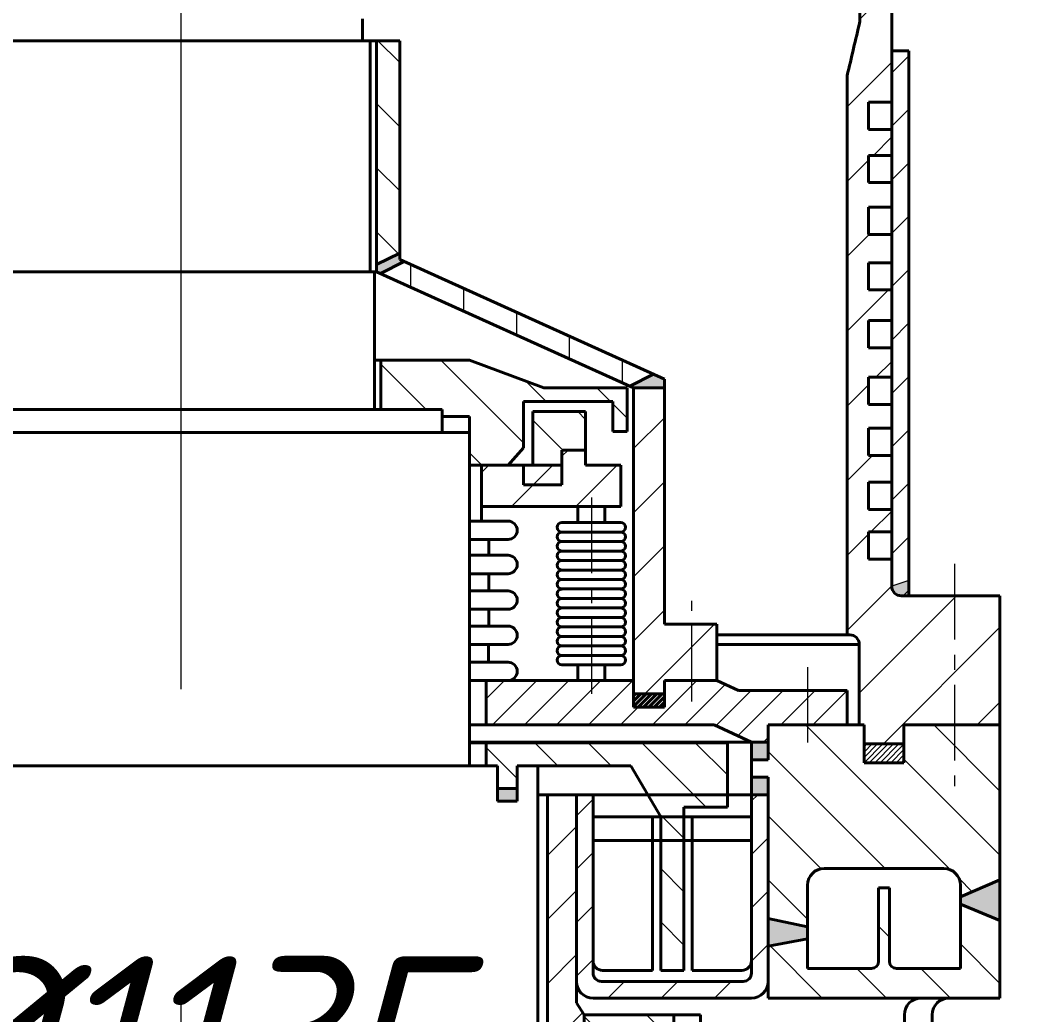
# Model space of a CAD drawing. Header units: millimetres. Extents: x 3913 to 6157, y -487 to 5915.
# Drawn here: x 5125.4 to 5551.7, y 4714.2 to 5132.1 of the extents above; entities that cross this region are included whole.
import ezdxf

# ---------------------------------------------------------------- set-up
doc = ezdxf.new("R2010")
doc.units = ezdxf.units.MM
doc.linetypes.add('осевая', pattern=[50.8, 31.75, -6.35, 6.35, -6.35])
doc.layers.get('0').update_dxf_attribs({"lineweight": 40})
doc.layers.add('Оси', color=7, linetype='осевая', lineweight=20)
doc.layers.add('штриховка', color=7, linetype='Continuous', lineweight=20)
doc.styles.add('ADRF1', font='isocpeur.ttf', dxfattribs={"oblique": 15})
doc.dimstyles.new('гост', dxfattribs={"dimtxt": 20, "dimasz": 30, "dimexe": 2, "dimexo": 0, "dimgap": 7, "dimtad": 1, "dimtoh": 1, "dimdec": 1, "dimtxsty": 'ADRF1', "dimcen": 2.5, "dimadec": 0, "dimazin": 0, "dimtfac": 1, "dimtdec": 1, "dimtmove": 0, "dimatfit": 3, "dimfxl": 1, "dimlwd": 20, "dimlwe": 20, "dimarcsym": 0})

# ---------------------------------------------------------------- blocks, each defined once
blk = doc.blocks.new('*D5')
at = {"layer": 'Defpoints', "color": 0, "transparency": 16777216}
for p in [(4626.5, 4661.77), (4626.5, 4550.68), (5759.57, 4550.68)]:
    blk.add_point(p, dxfattribs=at)
at = {"layer": 'Оси', "color": 0, "linetype": 'Continuous', "lineweight": 20, "transparency": 16777216}
for p, q in [((4626.5, 4550.68), (4626.5, 4663.77)), ((5759.57, 4550.68), (5759.57, 4663.77)), ((5639.57, 4661.77), (4746.5, 4661.77))]:
    blk.add_line(p, q, dxfattribs=at)
at = {"layer": 'Оси', "color": 0, "transparency": 16777216}
for points in [[(4746.5, 4681.77), (4746.5, 4641.77), (4626.5, 4661.77)], [(5639.57, 4681.77), (5639.57, 4641.77), (5759.57, 4661.77)]]:
    blk.add_solid(points, dxfattribs=at)
at = {"layer": 'Оси', "color": 0, "transparency": 16777216, "insert": (5193.03, 4703.77), "char_height": 20, "attachment_point": 5, "style": 'ADRF1'}
blk.add_mtext('{\\H3.5x;%%C1135}', dxfattribs=at)
blk = doc.blocks.new('*D8')
at = {"layer": 'Defpoints', "color": 0, "transparency": 16777216}
for p in [(5193.03, 5841.21), (5974.94, 5841.21), (5193.03, -208.96)]:
    blk.add_point(p, dxfattribs=at)
at = {"layer": 'Оси', "color": 0, "linetype": 'Continuous', "lineweight": 20, "transparency": 16777216}
for p, q in [((5193.03, 5841.21), (5976.94, 5841.21)), ((5974.94, -148.96), (5974.94, 5781.21)), ((5193.03, -208.96), (5976.94, -208.96))]:
    blk.add_line(p, q, dxfattribs=at)
at = {"layer": 'Оси', "color": 0, "transparency": 16777216}
for points in [[(5964.94, 5781.21), (5984.94, 5781.21), (5974.94, 5841.21)], [(5964.94, -148.96), (5984.94, -148.96), (5974.94, -208.96)]]:
    blk.add_solid(points, dxfattribs=at)
at = {"layer": 'Оси', "color": 0, "transparency": 16777216, "insert": (5932.94, 2816.12), "char_height": 20, "attachment_point": 5, "rotation": 90, "style": 'ADRF1'}
blk.add_mtext('{\\H3.5x;6050}', dxfattribs=at)

msp = doc.modelspace()

# ---------------------------------------------------------------- hatches: boundary and pattern name
h = msp.add_hatch()
h.set_pattern_fill('ANSI31', color=256, scale=0.5)
h.set_pattern_definition([(45, (1026.5905, 0), (-1.122532, 1.122532), [])])
h.paths.add_polyline_path([(5396.13, 4849.02), (5396.13, 4843.39), (5383.12, 4843.39), (5383.12, 4849.02)])
h = msp.add_hatch(color=256)
h.dxf.hatch_style = 1
h.paths.add_polyline_path([(5439.66, 4814.03), (5439.66, 4806.68), (5432.66, 4806.68), (5432.66, 4814.03)])
h.paths.add_polyline_path([(5439.66, 4828.69), (5439.66, 4821.36), (5432.66, 4821.36), (5432.66, 4828.69)])
h = msp.add_hatch(color=256)
h.dxf.hatch_style = 1
h.paths.add_polyline_path([(5325.89, 4803.92), (5325.89, 4809.24), (5334.26, 4809.24), (5334.26, 4803.92)])
h = msp.add_hatch(color=256)
h.dxf.hatch_style = 1
h.paths.add_polyline_path([(5520.47, 4760.64), (5520.47, 4763.78), (5537.07, 4770.93), (5537.07, 4753.84)])
h.paths.add_polyline_path([(5439.66, 4743.02), (5439.66, 4754.71), (5456.25, 4751.17), (5456.25, 4746.16)])
at = {"layer": 'штриховка'}
h = msp.add_hatch(dxfattribs=at)
h.set_pattern_fill('ANSI31', color=256, scale=7)
h.paths.add_polyline_path([(5339.35, 5189.21), (5340.44, 5192.45), (5435.49, 5192.45), (5435.49, 5194.14), (5458.17, 5194.14), (5458.17, 5188.23), (5480.38, 5188.23), (5491.63, 5174.67), (5491.63, 5146.15), (5478.22, 5149.94), (5478.22, 5151.09, 0.414214), (5464.22, 5165.09), (5433.15, 5165.09), (5424.63, 5165.09), (5419.49, 5166.55), (5419.49, 5171.79), (5410.61, 5179.12), (5375.03, 5179.12)])
h.paths.add_polyline_path([(5339.35, 5189.21), (5375.03, 5179.12), (5335.95, 5179.12)])
edge = h.paths.add_edge_path()
edge.add_spline(control_points=[(5472.88, 5108.8), (5474.66, 5116.37), (5478.22, 5123.73), (5478.22, 5131.51)], knot_values=[0, 0, 0, 0, 23.338293, 23.338293, 23.338293, 23.338293], degree=3, periodic=0)
edge.add_line((5478.22, 5131.51), (5478.22, 5149.94))
edge.add_line((5478.22, 5149.94), (5491.63, 5146.15))
edge.add_line((5491.63, 5146.15), (5491.63, 5119.23))
edge.add_line((5491.63, 5119.23), (5491.63, 5097.63))
edge.add_line((5491.63, 5097.63), (5481.83, 5097.63))
edge.add_line((5481.83, 5097.63), (5481.83, 5086.18))
edge.add_line((5481.83, 5086.18), (5491.63, 5086.18))
edge.add_line((5491.63, 5086.18), (5491.63, 5075.31))
edge.add_line((5491.63, 5075.31), (5481.83, 5075.31))
edge.add_line((5481.83, 5075.31), (5481.83, 5063.86))
edge.add_line((5481.83, 5063.86), (5491.63, 5063.86))
edge.add_line((5491.63, 5063.86), (5491.63, 5053.51))
edge.add_line((5491.63, 5053.51), (5481.83, 5053.51))
edge.add_line((5481.83, 5053.51), (5481.83, 5042.06))
edge.add_line((5481.83, 5042.06), (5491.63, 5042.06))
edge.add_line((5491.63, 5042.06), (5491.63, 5030.2))
edge.add_line((5491.63, 5030.2), (5481.83, 5030.2))
edge.add_line((5481.83, 5030.2), (5481.83, 5018.75))
edge.add_line((5481.83, 5018.75), (5491.63, 5018.75))
edge.add_line((5491.63, 5018.75), (5491.63, 5005.95))
edge.add_line((5491.63, 5005.95), (5481.83, 5005.95))
edge.add_line((5481.83, 5005.95), (5481.83, 4994.5))
edge.add_line((5481.83, 4994.5), (5491.63, 4991.74))
edge.add_line((5491.63, 4991.74), (5491.63, 4982.1))
edge.add_line((5491.63, 4982.1), (5481.83, 4982.1))
edge.add_line((5481.83, 4982.1), (5481.83, 4970.65))
edge.add_line((5481.83, 4970.65), (5491.63, 4970.65))
edge.add_line((5491.63, 4970.65), (5491.63, 4960.64))
edge.add_line((5491.63, 4960.64), (5481.83, 4960.64))
edge.add_line((5481.83, 4960.64), (5481.83, 4949.19))
edge.add_line((5481.83, 4949.19), (5491.63, 4949.19))
edge.add_line((5491.63, 4949.19), (5491.63, 4937.98))
edge.add_line((5491.63, 4937.98), (5481.83, 4937.98))
edge.add_line((5481.83, 4937.98), (5481.83, 4926.53))
edge.add_line((5481.83, 4926.53), (5491.63, 4926.53))
edge.add_line((5491.63, 4926.53), (5491.63, 4917.07))
edge.add_line((5491.63, 4917.07), (5481.83, 4917.07))
edge.add_line((5481.83, 4917.07), (5481.83, 4905.62))
edge.add_line((5481.83, 4905.62), (5491.63, 4905.62))
edge.add_line((5491.63, 4905.62), (5491.63, 4899.23))
edge.add_line((5491.63, 4899.23), (5472.88, 4903.25))
edge.add_line((5472.88, 4903.25), (5472.88, 5108.8))
h.paths.add_polyline_path([(5481.83, 4994.5), (5491.63, 4994.5), (5491.63, 4991.74)], flags=17)
h.paths.add_polyline_path([(5517.93, 4890.23), (5533.5, 4890.23), (5537.07, 4889.47), (5537.07, 4836.02), (5517.93, 4836.02)])
h.paths.add_polyline_path([(5473.97, 4873.85), (5472.88, 4873.85), (5472.88, 4903.25), (5491.63, 4899.23), (5491.63, 4894.23, 0.414214), (5495.63, 4890.23), (5498.79, 4890.23), (5517.93, 4890.23), (5517.93, 4836.02), (5496.74, 4836.02), (5496.74, 4828.04), (5479.98, 4828.04), (5479.98, 4836.02), (5477.97, 4836.02), (5477.97, 4869.85, 0.414214)])
h = msp.add_hatch(dxfattribs=at)
h.set_pattern_fill('ANSI31', color=256, scale=6, angle=90)
h.paths.add_polyline_path([(5275.15, 5123.47), (5284.89, 5123.47), (5284.89, 5034.24), (5275.15, 5029.45)])
h = msp.add_hatch(dxfattribs=at)
h.set_pattern_fill('ANSI31', color=256, scale=5)
h.paths.add_polyline_path([(5491.63, 5119.23), (5498.79, 5119.23), (5498.79, 4890.23), (5495.63, 4890.23, -0.414214), (5491.63, 4894.23)])
h = msp.add_hatch(color=256, dxfattribs=at)
h.dxf.hatch_style = 1
h.paths.add_polyline_path([(5391.47, 4983.31), (5396.13, 4981.2), (5396.13, 4977.64), (5383.12, 4977.64), (5381.59, 4978.33)])
h.paths.add_polyline_path([(5275.15, 5029.45), (5284.89, 5034.24), (5284.89, 5031.6), (5286.74, 5030.77), (5276.81, 5025.61), (5275.15, 5026.36)])
h = msp.add_hatch(dxfattribs=at)
h.set_pattern_fill('ANSI31', color=256, scale=7, angle=45)
h.paths.add_polyline_path([(5276.81, 5025.61), (5286.74, 5030.77), (5391.47, 4983.31), (5381.59, 4978.33)])
h = msp.add_hatch(dxfattribs=at)
h.set_pattern_fill('ANSI31', color=256, scale=6, angle=90)
h.paths.add_polyline_path([(5314.13, 4965.61), (5302.68, 4965.61), (5302.68, 4968.48), (5276.9, 4968.48), (5276.9, 4989.31), (5314.13, 4989.31), (5345.4, 4977.64), (5380.45, 4977.64), (5380.45, 4959.22), (5374.44, 4959.22), (5374.44, 4971.91), (5336.89, 4971.91), (5336.89, 4952.47), (5330.41, 4945.12), (5314.13, 4945.12), (5314.13, 4958.83)])
h = msp.add_hatch(dxfattribs=at)
h.set_pattern_fill('ANSI31', color=256, scale=6)
h.paths.add_polyline_path([(5383.12, 4977.64), (5396.13, 4977.64), (5396.13, 4878.38), (5418.17, 4878.38), (5418.17, 4854.64), (5396.13, 4854.64), (5396.13, 4849.02), (5383.12, 4849.02), (5383.12, 4854.64)])
h = msp.add_hatch(dxfattribs=at)
h.set_pattern_fill('ANSI31', color=256, scale=5, angle=90)
h.paths.add_polyline_path([(5353.02, 4951.47), (5353.02, 4945.12), (5340.86, 4945.12), (5340.86, 4967.62), (5362.99, 4967.62), (5362.99, 4951.47)])
h = msp.add_hatch(dxfattribs=at)
h.set_pattern_fill('ANSI31', color=256, scale=6)
h.paths.add_polyline_path([(5353.02, 4936.89), (5353.02, 4945.12), (5353.02, 4951.47), (5362.99, 4951.47), (5362.99, 4945.12), (5377.76, 4945.12), (5377.76, 4927.76), (5319.22, 4927.76), (5319.22, 4945.12), (5336.89, 4945.12), (5336.89, 4936.89)])
h = msp.add_hatch(dxfattribs=at)
h.set_pattern_fill('ANSI31', color=256, scale=5)
h.paths.add_polyline_path([(5336.89, 4936.89), (5336.89, 4945.12), (5353.02, 4945.12), (5353.02, 4936.89)])
h = msp.add_hatch(color=256, dxfattribs=at)
h.dxf.hatch_style = 1
h.paths.add_polyline_path([(5498.79, 4896.74), (5498.79, 4890.23), (5495.63, 4890.23, -0.414214), (5491.63, 4894.23)])
h = msp.add_hatch(dxfattribs=at)
h.set_pattern_fill('ANSI31', color=256, scale=3)
h.set_pattern_definition([(45, (1026.59, 0), (-6.735192, 6.735192), [])])
h.paths.add_polyline_path([(5472.88, 4850.43), (5472.88, 4836.02), (5439.66, 4836.02), (5439.66, 4828.69), (5432.66, 4828.69), (5416.99, 4836.02), (5321.19, 4836.02), (5321.19, 4854.64), (5330.38, 4854.64), (5383.12, 4854.64), (5383.12, 4843.39), (5396.13, 4843.39), (5396.13, 4854.64), (5418.17, 4854.64), (5427.16, 4850.43)])
h = msp.add_hatch(dxfattribs=at)
h.set_pattern_fill('ANSI31', color=256, scale=6, angle=90)
h.paths.add_polyline_path([(5439.66, 4806.68), (5439.66, 4814.03), (5432.66, 4814.03), (5432.66, 4821.36), (5439.66, 4821.36), (5439.66, 4836.02), (5479.98, 4836.02), (5479.98, 4820.07), (5488.36, 4820.07), (5496.74, 4820.07), (5496.74, 4836.02), (5537.07, 4836.02), (5537.07, 4770.93), (5520.47, 4763.78), (5520.47, 4768.68, 0.414214), (5513.47, 4775.68), (5463.25, 4775.68, 0.414214), (5456.25, 4768.68), (5456.25, 4751.17), (5439.66, 4754.71)])
h.paths.add_polyline_path([(5520.47, 4760.64), (5537.07, 4753.84), (5537.07, 4721.23), (5439.66, 4721.23), (5439.66, 4728.23), (5439.66, 4743.02), (5456.25, 4746.16), (5456.25, 4733.67), (5483.08, 4733.67, 0.414214), (5486.08, 4736.67), (5486.08, 4767.61), (5490.64, 4767.61), (5490.64, 4736.67, 0.414214), (5493.64, 4733.67), (5520.47, 4733.67)])
h = msp.add_hatch(dxfattribs=at)
h.set_pattern_fill('ANSI31', color=256, scale=5, angle=90)
h.paths.add_polyline_path([(5321.19, 4828.5), (5422.56, 4828.5), (5422.56, 4806.68), (5389.11, 4806.68), (5382, 4818.83), (5342.93, 4818.83), (5334.26, 4818.83), (5334.26, 4809.24), (5325.89, 4809.24), (5325.89, 4818.83), (5321.19, 4818.83)])
h.paths.add_polyline_path([(5389.11, 4806.68), (5422.56, 4806.68), (5422.56, 4801.47), (5404.25, 4801.47), (5404.25, 4797.43), (5394.52, 4797.43)])
h.paths.add_polyline_path([(5394.52, 4787.46), (5404.25, 4787.46), (5404.25, 4732.86), (5399.38, 4732.86), (5394.52, 4732.86)])
h.paths.add_polyline_path([(5394.52, 4797.43), (5404.25, 4797.43), (5404.25, 4787.46), (5394.52, 4787.46)])
h = msp.add_hatch(dxfattribs=at)
h.set_pattern_fill('ANSI31', color=256, scale=0.5)
h.set_pattern_definition([(45, (1026.5905, -8.2099), (-1.122532, 1.122532), [])])
h.paths.add_polyline_path([(5488.36, 4820.07), (5479.98, 4820.07), (5479.98, 4828.04), (5496.74, 4828.04), (5496.74, 4820.07)])
h = msp.add_hatch(dxfattribs=at)
h.set_pattern_fill('ANSI31', color=256, scale=6)
h.paths.add_polyline_path([(5411.32, 4275.19), (5400.08, 4275.19), (5400.08, 4714.23), (5411.32, 4714.23)])
h.paths.add_polyline_path([(5362.39, 4714.23), (5362.39, 4266.64), (5371.7, 4240.39), (5371.7, 4204.68), (5341.7, 4204.68), (5341.7, 4261.25), (5346.91, 4265.81), (5346.91, 4708.68), (5346.91, 4806.68), (5359.11, 4806.68), (5359.11, 4719.18)])
h = msp.add_hatch(dxfattribs=at)
h.set_pattern_fill('ANSI31', color=256, scale=5)
h.paths.add_polyline_path([(5432.66, 4806.68), (5439.66, 4806.68), (5439.66, 4728.23, -0.414214), (5432.66, 4721.23), (5366.11, 4721.23, -0.414214), (5359.11, 4728.23), (5359.11, 4806.68), (5366.11, 4806.68), (5366.11, 4731.73, 0.414214), (5369.61, 4728.23), (5429.16, 4728.23, 0.414214), (5432.66, 4731.73)])
h = msp.add_hatch(dxfattribs=at)
h.set_pattern_fill('ANSI31', color=256, scale=6, angle=90)
h.paths.add_polyline_path([(5386.33, 4639.65), (5386.33, 4621.47), (5400.08, 4621.47), (5400.08, 4609.57), (5386.33, 4609.57), (5386.33, 4591.39), (5400.08, 4591.39), (5400.08, 4578.99), (5386.33, 4578.99), (5386.33, 4560.81), (5400.08, 4560.81), (5400.08, 4551.64), (5386.33, 4551.64), (5386.33, 4533.46), (5400.08, 4533.46), (5400.08, 4524.29), (5386.33, 4524.29), (5386.33, 4506.11), (5400.08, 4506.11), (5400.08, 4497.26), (5386.33, 4497.26), (5386.33, 4479.08), (5400.08, 4479.08), (5400.08, 4464.66), (5386.33, 4464.66), (5386.33, 4446.48), (5400.08, 4446.48), (5400.08, 4435.76), (5386.33, 4435.76), (5386.33, 4417.58), (5400.08, 4417.58), (5400.08, 4408.35), (5386.33, 4408.35), (5386.33, 4390.17), (5400.08, 4390.17), (5400.08, 4380.19), (5386.33, 4380.19), (5386.33, 4362.01), (5400.08, 4362.01), (5400.08, 4351.3), (5386.33, 4351.3), (5386.33, 4333.12), (5400.08, 4333.12), (5400.08, 4320.93), (5386.33, 4320.93), (5386.33, 4302.75), (5400.08, 4302.75), (5400.08, 4293.37), (5386.33, 4293.37), (5386.33, 4275.19), (5400.08, 4275.19), (5411.32, 4275.19), (5411.32, 4240.39), (5371.7, 4240.39), (5362.39, 4266.64), (5362.39, 4714.23), (5400.08, 4714.23), (5400.08, 4705.15), (5386.33, 4705.15), (5386.33, 4686.97), (5400.08, 4686.97), (5400.08, 4673.53), (5386.33, 4673.53), (5386.33, 4655.35), (5400.08, 4655.35), (5400.08, 4639.65)])

# ---------------------------------------------------------------- linework, layer by layer
for p, q in [((5491.63, 5119.23), (5491.63, 5174.67)), ((5478.22, 5131.51), (5478.22, 5151.09)), ((5269.2, 5123.47), (5269.2, 5132.6)), ((5113.61, 5123.47), (5193.03, 5123.47)), ((5272.46, 5123.47), (5193.03, 5123.47)), ((5272.46, 5123.47), (5272.46, 5026.36)), ((5275.15, 5123.47), (5272.46, 5123.47)), ((5275.15, 5026.36), (5275.15, 5123.47)), ((5275.15, 5123.47), (5284.89, 5123.47)), ((5284.89, 5031.6), (5284.89, 5123.47)), ((5498.79, 5119.23), (5491.63, 5119.23)), ((5491.63, 4894.23), (5491.63, 5119.23)), ((5498.79, 4890.23), (5498.79, 5119.23)), ((5472.88, 4873.85), (5472.88, 5108.8)), ((5481.83, 5097.63), (5491.63, 5097.63)), ((5481.83, 5086.18), (5481.83, 5097.63)), ((5491.63, 5086.18), (5481.83, 5086.18)), ((5481.83, 5063.86), (5481.83, 5075.31)), ((5481.83, 5075.31), (5491.63, 5075.31)), ((5491.63, 5063.86), (5481.83, 5063.86)), ((5481.83, 5053.51), (5491.63, 5053.51)), ((5481.83, 5042.06), (5481.83, 5053.51)), ((5491.63, 5042.06), (5481.83, 5042.06)), ((5284.89, 5034.24), (5275.15, 5029.45)), ((5286.74, 5030.77), (5276.81, 5025.61)), ((5396.13, 4981.2), (5284.89, 5031.6)), ((5481.83, 5018.75), (5481.83, 5030.2)), ((5481.83, 5030.2), (5491.63, 5030.2)), ((5111.84, 5026.36), (5193.03, 5026.36)), ((5274.23, 5026.36), (5193.03, 5026.36)), ((5274.23, 4968.48), (5274.23, 5026.36)), ((5275.15, 5026.36), (5274.23, 5026.36)), ((5383.12, 4977.64), (5275.15, 5026.36)), ((5491.63, 5018.75), (5481.83, 5018.75)), ((5481.83, 4994.5), (5481.83, 5005.95)), ((5481.83, 5005.95), (5491.63, 5005.95)), ((5491.63, 4994.5), (5481.83, 4994.5)), ((5274.23, 4989.31), (5314.13, 4989.31)), ((5276.9, 4968.48), (5276.9, 4989.31)), ((5314.13, 4989.31), (5345.4, 4977.64)), ((5381.59, 4978.33), (5391.47, 4983.31)), ((5396.13, 4981.2), (5396.13, 4878.38)), ((5481.83, 4970.65), (5481.83, 4982.1)), ((5481.83, 4982.1), (5491.63, 4982.1)), ((5380.45, 4977.64), (5345.4, 4977.64)), ((5380.45, 4977.64), (5380.45, 4959.22)), ((5383.12, 4854.64), (5383.12, 4977.64)), ((5383.12, 4977.64), (5396.13, 4977.64)), ((5336.89, 4971.91), (5336.89, 4952.47)), ((5374.44, 4971.91), (5336.89, 4971.91)), ((5374.44, 4959.22), (5374.44, 4971.91)), ((5491.63, 4970.65), (5481.83, 4970.65)), ((5083.38, 4968.48), (5193.03, 4968.48)), ((5302.68, 4968.48), (5193.03, 4968.48)), ((5302.68, 4958.83), (5302.68, 4968.48)), ((5362.99, 4967.62), (5340.86, 4967.62)), ((5340.86, 4967.62), (5340.86, 4945.12)), ((5362.99, 4951.47), (5362.99, 4967.62)), ((5302.68, 4965.61), (5314.13, 4965.61)), ((5314.13, 4965.61), (5314.13, 4958.83)), ((5071.94, 4958.83), (5193.03, 4958.83)), ((5314.13, 4958.83), (5193.03, 4958.83)), ((5314.13, 4818.83), (5314.13, 4958.83)), ((5380.45, 4959.22), (5374.44, 4959.22)), ((5481.83, 4949.19), (5481.83, 4960.64)), ((5481.83, 4960.64), (5491.63, 4960.64)), ((5336.89, 4952.47), (5330.41, 4945.12)), ((5353.02, 4951.47), (5353.02, 4945.12)), ((5362.99, 4951.47), (5353.02, 4951.47)), ((5362.99, 4945.12), (5362.99, 4951.47)), ((5491.63, 4949.19), (5481.83, 4949.19)), ((5336.89, 4945.12), (5314.13, 4945.12)), ((5319.22, 4921.64), (5319.22, 4945.12)), ((5336.89, 4936.89), (5336.89, 4945.12)), ((5336.89, 4945.12), (5353.02, 4945.12)), ((5353.02, 4945.12), (5353.02, 4936.89)), ((5377.76, 4945.12), (5362.99, 4945.12)), ((5377.76, 4927.76), (5377.76, 4945.12)), ((5353.02, 4936.89), (5336.89, 4936.89)), ((5481.83, 4937.98), (5491.63, 4937.98)), ((5481.83, 4926.53), (5481.83, 4937.98)), ((5319.22, 4927.76), (5377.76, 4927.76)), ((5377.76, 4927.76), (5353.02, 4927.76)), ((5359.68, 4921.01), (5359.68, 4927.76)), ((5371.09, 4921.01), (5371.09, 4927.76)), ((5491.63, 4926.53), (5481.83, 4926.53)), ((5314.13, 4921.64), (5314.13, 4854.64)), ((5319.22, 4921.64), (5314.13, 4921.64)), ((5319.22, 4921.64), (5330.38, 4921.64)), ((5365.39, 4921.01), (5353.02, 4921.01)), ((5359.68, 4921.01), (5371.09, 4921.01)), ((5365.39, 4921.01), (5377.76, 4921.01)), ((5365.39, 4917.03), (5353.02, 4917.03)), ((5365.39, 4917.03), (5353.02, 4917.03)), ((5365.39, 4917.03), (5377.76, 4917.03)), ((5365.39, 4917.03), (5377.76, 4917.03)), ((5481.83, 4917.07), (5491.63, 4917.07)), ((5481.83, 4905.62), (5481.83, 4917.07)), ((5330.38, 4913.91), (5314.13, 4913.91)), ((5322.25, 4907.27), (5322.25, 4913.91)), ((5365.39, 4913.04), (5353.02, 4913.04)), ((5365.39, 4913.04), (5353.02, 4913.04)), ((5365.39, 4913.04), (5377.76, 4913.04)), ((5365.39, 4913.04), (5377.76, 4913.04)), ((5319.22, 4907.27), (5314.13, 4907.27)), ((5319.22, 4907.27), (5330.38, 4907.27)), ((5365.39, 4909.05), (5353.02, 4909.05)), ((5365.39, 4909.05), (5353.02, 4909.05)), ((5365.39, 4909.05), (5377.76, 4909.05)), ((5365.39, 4909.05), (5377.76, 4909.05)), ((5365.39, 4905.07), (5353.02, 4905.07)), ((5365.39, 4905.07), (5353.02, 4905.07)), ((5365.39, 4905.07), (5377.76, 4905.07)), ((5365.39, 4905.07), (5377.76, 4905.07)), ((5491.63, 4905.62), (5481.83, 4905.62)), ((5330.38, 4899.54), (5314.13, 4899.54)), ((5322.25, 4899.54), (5322.25, 4892.28)), ((5365.39, 4901.08), (5353.02, 4901.08)), ((5365.39, 4901.08), (5353.02, 4901.08)), ((5365.39, 4901.08), (5377.76, 4901.08)), ((5365.39, 4901.08), (5377.76, 4901.08)), ((5365.39, 4897.09), (5353.02, 4897.09)), ((5365.39, 4897.09), (5353.02, 4897.09)), ((5365.39, 4897.09), (5377.76, 4897.09)), ((5365.39, 4897.09), (5377.76, 4897.09)), ((5319.22, 4892.28), (5314.13, 4892.28)), ((5319.22, 4892.28), (5330.38, 4892.28)), ((5365.39, 4893.11), (5353.02, 4893.11)), ((5365.39, 4893.11), (5353.02, 4893.11)), ((5365.39, 4893.11), (5377.76, 4893.11)), ((5365.39, 4893.11), (5377.76, 4893.11)), ((5498.79, 4890.23), (5495.63, 4890.23)), ((5537.07, 4890.23), (5498.79, 4890.23)), ((5537.07, 4721.23), (5537.07, 4890.23)), ((5365.39, 4889.12), (5353.02, 4889.12)), ((5365.39, 4889.12), (5353.02, 4889.12)), ((5365.39, 4885.13), (5353.02, 4885.13)), ((5365.39, 4885.13), (5353.02, 4885.13)), ((5365.39, 4889.12), (5377.76, 4889.12)), ((5365.39, 4889.12), (5377.76, 4889.12)), ((5365.39, 4885.13), (5377.76, 4885.13)), ((5365.39, 4885.13), (5377.76, 4885.13)), ((5330.38, 4884.56), (5314.13, 4884.56)), ((5322.25, 4884.56), (5322.25, 4877.53)), ((5365.39, 4881.15), (5353.02, 4881.15)), ((5365.39, 4881.15), (5353.02, 4881.15)), ((5365.39, 4881.15), (5377.76, 4881.15)), ((5365.39, 4881.15), (5377.76, 4881.15)), ((5319.22, 4877.53), (5314.13, 4877.53)), ((5319.22, 4877.53), (5330.38, 4877.53)), ((5365.39, 4877.16), (5353.02, 4877.16)), ((5365.39, 4877.16), (5353.02, 4877.16)), ((5365.39, 4877.16), (5377.76, 4877.16)), ((5365.39, 4877.16), (5377.76, 4877.16)), ((5418.17, 4878.38), (5396.13, 4878.38)), ((5418.17, 4854.64), (5418.17, 4878.38)), ((5365.39, 4873.17), (5353.02, 4873.17)), ((5365.39, 4873.17), (5353.02, 4873.17)), ((5365.39, 4873.17), (5377.76, 4873.17)), ((5365.39, 4873.17), (5377.76, 4873.17)), ((5473.97, 4873.85), (5418.17, 4873.85)), ((5330.38, 4869.8), (5314.13, 4869.8)), ((5322.17, 4869.8), (5322.17, 4862.36)), ((5365.39, 4869.19), (5353.02, 4869.19)), ((5365.39, 4869.19), (5353.02, 4869.19)), ((5365.39, 4869.19), (5377.76, 4869.19)), ((5365.39, 4869.19), (5377.76, 4869.19)), ((5477.97, 4869.85), (5418.17, 4869.85)), ((5477.97, 4836.02), (5477.97, 4869.85)), ((5365.39, 4865.2), (5353.02, 4865.2)), ((5365.39, 4865.2), (5353.02, 4865.2)), ((5365.39, 4865.2), (5377.76, 4865.2)), ((5365.39, 4865.2), (5377.76, 4865.2)), ((5319.22, 4862.36), (5314.13, 4862.36)), ((5319.22, 4862.36), (5330.38, 4862.36)), ((5365.39, 4861.22), (5353.02, 4861.22)), ((5371.09, 4861.22), (5359.68, 4861.22)), ((5359.68, 4861.22), (5359.68, 4854.64)), ((5365.39, 4861.22), (5377.76, 4861.22)), ((5371.09, 4861.22), (5371.09, 4854.64)), ((5330.38, 4854.64), (5314.13, 4854.64)), ((5383.12, 4854.64), (5314.13, 4854.64)), ((5321.19, 4836.02), (5321.19, 4854.64)), ((5383.12, 4843.39), (5383.12, 4854.64)), ((5418.17, 4854.64), (5396.13, 4854.64)), ((5396.13, 4854.64), (5396.13, 4843.39)), ((5418.17, 4854.64), (5427.16, 4850.43)), ((5396.13, 4849.02), (5383.12, 4849.02)), ((5472.88, 4850.43), (5427.16, 4850.43)), ((5472.88, 4836.02), (5472.88, 4850.43)), ((5396.13, 4843.39), (5383.12, 4843.39)), ((5537.07, 4721.23), (5537.07, 4844.23)), ((5416.99, 4836.02), (5314.13, 4836.02)), ((5416.99, 4836.02), (5432.66, 4828.69)), ((5439.66, 4821.36), (5439.66, 4836.02)), ((5479.98, 4836.02), (5439.66, 4836.02)), ((5479.98, 4820.07), (5479.98, 4836.02)), ((5537.07, 4836.02), (5496.74, 4836.02)), ((5496.74, 4820.07), (5496.74, 4836.02)), ((5432.66, 4828.69), (5314.13, 4828.69)), ((5321.19, 4828.5), (5314.13, 4828.5)), ((5321.19, 4828.5), (5422.56, 4828.5)), ((5321.19, 4818.83), (5321.19, 4828.5)), ((5422.56, 4828.5), (5422.56, 4801.47)), ((5439.66, 4828.69), (5432.66, 4828.69)), ((5439.66, 4828.69), (5432.66, 4828.69)), ((5432.66, 4821.36), (5432.66, 4828.69)), ((5439.66, 4828.69), (5432.66, 4828.69)), ((5496.74, 4828.04), (5479.98, 4828.04)), ((5439.66, 4821.36), (5432.66, 4821.36)), ((5439.66, 4821.36), (5432.66, 4821.36)), ((5432.66, 4814.03), (5432.66, 4821.36)), ((5060.17, 4818.83), (5193.03, 4818.83)), ((5325.89, 4818.83), (5193.03, 4818.83)), ((5325.89, 4803.92), (5325.89, 4818.83)), ((5342.93, 4818.83), (5334.26, 4818.83)), ((5334.26, 4818.83), (5334.26, 4803.92)), ((5342.93, 4268.68), (5342.93, 4818.83)), ((5342.93, 4818.83), (5382, 4818.83)), ((5394.52, 4797.43), (5382, 4818.83)), ((5488.36, 4820.07), (5479.98, 4820.07)), ((5488.36, 4820.07), (5496.74, 4820.07)), ((5439.66, 4814.03), (5432.66, 4814.03)), ((5432.66, 4806.68), (5432.66, 4814.03)), ((5439.66, 4814.03), (5439.66, 4806.68)), ((5334.26, 4809.24), (5325.89, 4809.24)), ((5334.26, 4803.92), (5325.89, 4803.92)), ((5346.91, 4806.68), (5342.93, 4806.68)), ((5346.91, 4708.68), (5346.91, 4806.68)), ((5359.11, 4806.68), (5346.91, 4806.68)), ((5359.11, 4719.18), (5359.11, 4806.68)), ((5359.11, 4806.68), (5439.66, 4806.68)), ((5366.11, 4731.73), (5366.11, 4806.68)), ((5432.66, 4731.73), (5432.66, 4806.68)), ((5439.66, 4728.23), (5439.66, 4806.68)), ((5404.25, 4801.47), (5404.25, 4797.43)), ((5422.56, 4801.47), (5404.25, 4801.47)), ((5432.66, 4797.43), (5366.11, 4797.43)), ((5391.08, 4797.43), (5391.08, 4732.86)), ((5394.52, 4797.43), (5394.52, 4732.86)), ((5404.25, 4797.43), (5404.25, 4732.86)), ((5407.69, 4797.43), (5407.69, 4732.86)), ((5432.66, 4787.46), (5366.11, 4787.46)), ((5513.47, 4775.68), (5463.25, 4775.68)), ((5520.47, 4763.78), (5537.07, 4770.93)), ((5456.25, 4768.68), (5456.25, 4733.67)), ((5486.08, 4767.61), (5490.64, 4767.61)), ((5486.08, 4767.61), (5486.08, 4736.67)), ((5490.64, 4767.61), (5490.64, 4736.67)), ((5520.47, 4768.68), (5520.47, 4733.67)), ((5520.47, 4760.64), (5537.07, 4753.84)), ((5456.25, 4751.17), (5439.66, 4754.71)), ((5456.25, 4746.16), (5439.66, 4743.02)), ((5391.08, 4732.86), (5370.11, 4732.86)), ((5394.52, 4732.86), (5399.38, 4732.86)), ((5404.25, 4732.86), (5399.38, 4732.86)), ((5407.69, 4732.86), (5428.66, 4732.86)), ((5483.08, 4733.67), (5456.25, 4733.67)), ((5520.47, 4733.67), (5493.64, 4733.67)), ((5429.16, 4728.23), (5369.61, 4728.23)), ((5439.66, 4728.23), (5439.66, 4721.23)), ((5362.39, 4714.23), (5359.11, 4719.18)), ((5432.66, 4721.23), (5366.11, 4721.23)), ((5439.66, 4721.23), (5537.07, 4721.23)), ((5537.07, 4721.23), (5439.66, 4721.23)), ((5362.39, 4266.64), (5362.39, 4714.23)), ((5400.08, 4714.23), (5362.39, 4714.23)), ((5400.08, 4275.19), (5400.08, 4714.23)), ((5400.08, 4714.23), (5411.32, 4714.23)), ((5411.32, 4240.39), (5411.32, 4714.23)), ((5496.93, 4603.78), (5496.93, 4714.23)), ((5508.62, 4603.78), (5508.62, 4714.23))]:
    msp.add_line(p, q)
for centre, radius, start, end in [((5330.38, 4917.77), 3.86, 270, 90), ((5353.02, 4919.02), 1.99, 90, 270), ((5377.76, 4919.02), 1.99, 270, 90), ((5353.02, 4915.03), 1.99, 90, 270), ((5377.76, 4915.03), 1.99, 270, 90), ((5353.02, 4911.05), 1.99, 90, 270), ((5377.76, 4911.05), 1.99, 270, 90), ((5330.38, 4903.4), 3.86, 270, 90), ((5353.02, 4907.06), 1.99, 90, 270), ((5377.76, 4907.06), 1.99, 270, 90), ((5353.02, 4903.07), 1.99, 90, 270), ((5377.76, 4903.07), 1.99, 270, 90), ((5353.02, 4899.09), 1.99, 90, 270), ((5377.76, 4899.09), 1.99, 270, 90), ((5353.02, 4895.1), 1.99, 90, 270), ((5377.76, 4895.1), 1.99, 270, 90), ((5495.63, 4894.23), 4, 180, 270), ((5330.38, 4888.42), 3.86, 270, 90), ((5353.02, 4891.11), 1.99, 90, 270), ((5377.76, 4891.11), 1.99, 270, 90), ((5353.02, 4887.13), 1.99, 90, 270), ((5353.02, 4883.14), 1.99, 90, 270), ((5377.76, 4887.13), 1.99, 270, 90), ((5377.76, 4883.14), 1.99, 270, 90), ((5353.02, 4879.15), 1.99, 90, 270), ((5377.76, 4879.15), 1.99, 270, 90), ((5330.38, 4873.67), 3.86, 270, 90), ((5353.02, 4875.17), 1.99, 90, 270), ((5377.76, 4875.17), 1.99, 270, 90), ((5353.02, 4871.18), 1.99, 90, 270), ((5377.76, 4871.18), 1.99, 270, 90), ((5473.97, 4869.85), 4, 0, 90), ((5353.02, 4867.19), 1.99, 90, 270), ((5377.76, 4867.19), 1.99, 270, 90), ((5353.02, 4863.21), 1.99, 90, 270), ((5377.76, 4863.21), 1.99, 270, 90), ((5330.38, 4858.5), 3.86, 270, 90), ((5463.25, 4768.68), 7, 90, 180), ((5513.47, 4768.68), 7, 0, 90), ((5370.11, 4736.86), 4, 180, 270), ((5428.66, 4736.86), 4, 270, 0), ((5483.08, 4736.67), 3, 270, 0), ((5493.64, 4736.67), 3, 180, 270), ((5369.61, 4731.73), 3.5, 180, 270), ((5429.16, 4731.73), 3.5, 270, 0), ((5366.11, 4728.23), 7, 180, 270), ((5432.66, 4728.23), 7, 270, 0), ((5503.93, 4714.23), 7, 90, 180), ((5515.62, 4714.23), 7, 90, 180)]:
    msp.add_arc(centre, radius, start, end)
at = {"end_tangent": (0, 1)}
msp.add_spline([(5472.88, 5108.8), (5478.22, 5131.51)], degree=3, dxfattribs=at)
at = {"layer": 'Оси', "ltscale": 20}
msp.add_line((5193.03, -228.96), (5193.03, 5861.21), dxfattribs=at)
at = {"layer": 'Оси'}
for p, q in [((5365.39, 4931.54), (5365.39, 4849.01)), ((5517.93, 4903.61), (5517.93, 4810.23)), ((5407.59, 4845.84), (5407.59, 4888.09)), ((5456.16, 4860.29), (5456.16, 4823.17))]:
    msp.add_line(p, q, dxfattribs=at)
at = {"layer": 'штриховка'}
msp.add_line((5498.79, 4896.74), (5491.63, 4894.23), dxfattribs=at)

# ---------------------------------------------------------------- dimensions: what is measured, and where the dimension line sits
at = {"layer": 'Оси'}
dim = msp.add_linear_dim(base=(5974.94, 5841.21), p1=(5193.03, -208.96), p2=(5193.03, 5841.21), angle=90, text='{\\H3.5x;6050}', dimstyle='гост', override={"dimasz": 60}, dxfattribs=at)
dim.commit()
dim.dimension.update_dxf_attribs({"geometry": '*D8', "text_midpoint": (5932.94, 2816.12)})
dim = msp.add_linear_dim(base=(4626.5, 4661.77), p1=(5759.57, 4550.68), p2=(4626.5, 4550.68), text='{\\H3.5x;%%C1135}', dimstyle='гост', override={"dimasz": 120}, dxfattribs=at)
dim.commit()
dim.dimension.update_dxf_attribs({"geometry": '*D5', "text_midpoint": (5193.03, 4661.77), "dimtype": 160})

doc.saveas('drawing.dxf')
